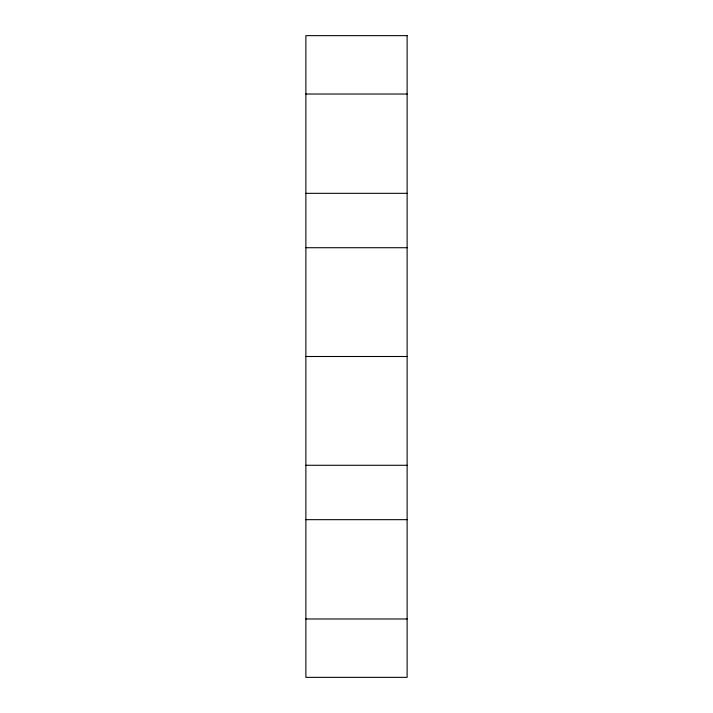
<?xml version="1.0" encoding="UTF-8"?>
<svg xmlns="http://www.w3.org/2000/svg" width="713" height="713" viewBox="0 0 713 713"><rect width="100%" height="100%" fill="white"/><g stroke="black" fill="none" stroke-linecap="round" stroke-linejoin="round"><path stroke-width="1.07" d="M305.877 94.018L407.123 94.018M305.877 193.33L407.123 193.33M305.877 247.723L407.123 247.723M305.877 356.5L407.123 356.5M305.877 465.277L407.123 465.277M305.877 519.67L407.123 519.67M305.877 618.982L407.123 618.982M407.123 35.65L305.877 35.65L305.877 677.35L407.123 677.35L407.123 35.65"/></g></svg>
